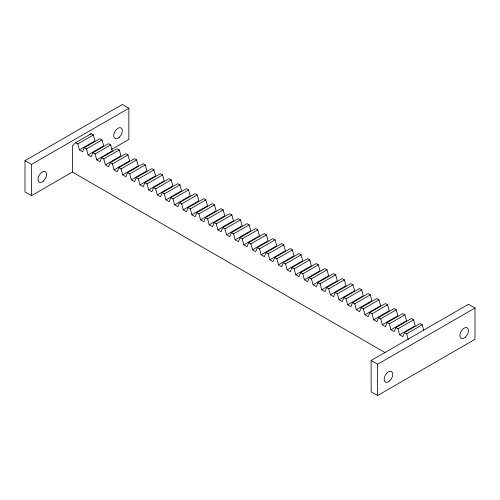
<?xml version="1.0" encoding="UTF-8"?>
<svg xmlns="http://www.w3.org/2000/svg" width="500" height="500" viewBox="0 0 500 500"><rect width="100%" height="100%" fill="white"/><g stroke="black" fill="none" stroke-linecap="round" stroke-linejoin="round"><path stroke-width="0.75" d="M111.431 149.506L128.856 139.444L128.85 108.225L122.356 104.475L25 160.681L25.006 191.906L31.494 195.656L72.381 172.05L72.381 145.819L75.625 142.7L91.206 133.706L93.369 134.956L94.987 140.887L79.412 149.881L77.787 143.95L75.625 142.7M84.281 147.694L86.444 148.944L88.069 154.875L103.644 145.881L102.025 139.95L99.856 138.7L84.281 147.694L82.656 151.756L79.412 149.881M92.938 152.694L95.1 153.938L96.719 159.869L112.294 150.881L110.669 144.95L108.513 143.694L92.938 152.694L91.312 156.75L88.069 154.875M101.587 157.688L103.75 158.938L105.375 164.869L120.944 155.881L119.319 149.95L117.156 148.694L101.587 157.688L99.969 161.744L96.719 159.869M110.244 162.681L112.406 163.931L114.031 169.862L129.594 160.875L127.975 154.944L125.812 153.694L110.244 162.681L108.619 166.744L105.375 164.869M118.9 167.681L121.062 168.931L122.681 174.862L138.25 165.869L136.631 159.938L134.462 158.688L118.9 167.681L117.275 171.737L114.031 169.862M127.55 172.675L129.713 173.925L131.337 179.856L146.906 170.869L145.281 164.938L143.119 163.688L127.55 172.675L125.931 176.737L122.681 174.862M136.206 177.675L138.369 178.925L139.994 184.856L155.556 175.869L153.938 169.931L151.775 168.681L136.206 177.675L134.581 181.731L131.337 179.856M144.863 182.669L147.025 183.919L148.644 189.85L164.213 180.863L162.587 174.931L160.425 173.681L144.863 182.669L143.238 186.725L139.994 184.856M153.512 187.669L155.675 188.912L157.3 194.844L172.869 185.863L171.244 179.925L169.081 178.681L153.512 187.669L151.894 191.725L148.644 189.85M162.169 192.662L164.331 193.912L165.956 199.844L181.519 190.856L179.9 184.925L177.731 183.675L162.169 192.662L160.544 196.719L157.3 194.844M170.825 197.656L172.987 198.906L174.606 204.838L190.175 195.85L188.55 189.919L186.388 188.669L170.825 197.656L169.2 201.719L165.956 199.844M179.475 202.656L181.637 203.906L183.263 209.838L198.825 200.85L197.206 194.919L195.044 193.669L179.475 202.656L177.85 206.713L174.606 204.838M188.131 207.65L190.294 208.9L191.919 214.831L207.481 205.844L205.856 199.913L203.694 198.663L188.131 207.65L186.506 211.713L183.263 209.838M196.788 212.65L198.95 213.894L200.569 219.831L216.131 210.844L214.513 204.913L212.35 203.663L196.788 212.65L195.162 216.706L191.919 214.831M205.438 217.644L207.6 218.894L209.225 224.825L224.788 215.837L223.162 209.906L221 208.656L205.438 217.644L203.812 221.7L200.569 219.831M214.094 222.638L216.256 223.888L217.881 229.819L233.469 220.819L231.844 214.887L229.656 213.656L214.094 222.638L212.469 226.7L209.225 224.825M222.75 227.638L224.913 228.888L226.531 234.819L242.119 225.819L240.5 219.881L238.337 218.637L222.75 227.638L221.125 231.694L217.881 229.819M231.4 232.631L233.562 233.881L235.188 239.812L250.775 230.812L249.156 224.881L246.988 223.631L231.4 232.631L229.775 236.694L226.531 234.819M240.056 237.631L242.219 238.881L243.844 244.812L259.431 235.812L257.806 229.881L255.644 228.631L240.056 237.631L238.431 241.688L235.188 239.812M248.706 242.625L250.875 243.875L252.494 249.806L268.081 240.806L266.462 234.875L264.3 233.625L248.706 242.625L247.087 246.681L243.844 244.812M257.362 247.625L259.525 248.869L261.15 254.806L276.737 245.806L275.113 239.869L272.95 238.619L257.362 247.625L255.738 251.681L252.494 249.806M266.019 252.619L268.181 253.869L269.806 259.8L285.394 250.8L283.769 244.869L281.606 243.619L266.019 252.619L264.394 256.675L261.15 254.806M274.669 257.613L276.837 258.863L278.456 264.794L294.044 255.794L292.425 249.862L290.262 248.612L274.669 257.613L273.05 261.675L269.806 259.8M283.325 262.613L285.487 263.863L287.113 269.794L302.7 260.794L301.081 254.862L298.913 253.612L283.325 262.613L281.7 266.669L278.456 264.794M291.981 267.606L294.144 268.856L295.763 274.788L311.356 265.788L309.731 259.856L307.569 258.606L291.981 267.606L290.356 271.669L287.113 269.794M300.631 272.606L302.8 273.856L304.419 279.788L320.006 270.788L318.387 264.85L316.225 263.6L300.631 272.606L299.012 276.663L295.763 274.788M309.288 277.6L311.45 278.85L313.075 284.781L328.663 275.781L327.038 269.85L324.875 268.6L309.288 277.6L307.663 281.656L304.419 279.788M317.944 282.6L320.106 283.844L321.725 289.781L337.319 280.781L335.694 274.844L333.531 273.594L317.944 282.6L316.319 286.656L313.075 284.781M326.594 287.594L328.762 288.844L330.381 294.775L345.969 285.775L344.35 279.844L342.188 278.594L326.594 287.594L324.975 291.65L321.725 289.781M335.25 292.587L337.413 293.837L339.038 299.769L354.625 290.769L353 284.837L350.838 283.587L335.25 292.587L333.625 296.65L330.381 294.775M343.906 297.587L346.069 298.837L347.688 304.769L363.281 295.769L361.656 289.831L359.494 288.587L343.906 297.587L342.281 301.644L339.038 299.769M352.556 302.581L354.725 303.831L356.344 309.762L371.931 300.763L370.312 294.831L368.15 293.581L352.556 302.581L350.938 306.644L347.688 304.769M361.213 307.581L363.375 308.831L365 314.762L380.588 305.763L378.963 299.825L376.8 298.575L361.213 307.581L359.588 311.637L356.344 309.762M369.869 312.575L372.031 313.825L373.65 319.756L389.244 310.756L387.619 304.825L385.456 303.575L369.869 312.575L368.244 316.631L365 314.762M378.519 317.575L380.688 318.819L382.306 324.756L397.894 315.75L396.275 309.819L394.113 308.569L378.519 317.575L376.9 321.631L373.65 319.756M387.175 322.569L389.338 323.819L390.962 329.75L406.55 320.75L404.925 314.819L402.762 313.569L387.175 322.569L385.55 326.625L382.306 324.756M395.831 327.562L397.994 328.812L399.613 334.744L415.206 325.744L413.581 319.812L411.419 318.562L395.831 327.562L394.206 331.625L390.962 329.75M423.656 330L422.238 324.806L420.075 323.562L404.481 332.562L402.863 336.619L399.613 334.744M90.125 134.744L91.206 133.706M25 160.681L31.494 164.431L128.85 108.225M77.787 143.95L93.369 134.956M86.444 148.944L102.025 139.95M95.1 153.938L110.669 144.95M103.75 158.938L119.319 149.95M112.406 163.931L127.975 154.944M121.062 168.931L136.631 159.938M129.713 173.925L145.281 164.938M138.369 178.925L153.938 169.931M147.025 183.919L162.587 174.931M155.675 188.912L171.244 179.925M164.331 193.912L179.9 184.925M172.987 198.906L188.55 189.919M181.637 203.906L197.206 194.919M190.294 208.9L205.856 199.913M198.95 213.894L214.513 204.913M207.6 218.894L223.162 209.906M216.256 223.888L231.844 214.887M224.913 228.888L240.5 219.881M233.562 233.881L249.156 224.881M242.219 238.881L257.806 229.881M250.875 243.875L266.462 234.875M259.525 248.869L275.113 239.869M268.181 253.869L283.769 244.869M276.837 258.863L292.425 249.862M285.487 263.863L301.081 254.862M294.144 268.856L309.731 259.856M302.8 273.856L318.387 264.85M311.45 278.85L327.038 269.85M320.106 283.844L335.694 274.844M328.762 288.844L344.35 279.844M337.413 293.837L353 284.837M346.069 298.837L361.656 289.831M354.725 303.831L370.312 294.831M363.375 308.831L378.963 299.825M372.031 313.825L387.619 304.825M380.688 318.819L396.275 309.819M389.338 323.819L404.925 314.819M397.994 328.812L413.581 319.812M404.481 332.562L406.65 333.812L422.238 324.806M371.144 360.487L468.506 304.275L474.994 308.012L475 339.312L377.644 395.525L371.15 391.775L371.144 360.487L377.638 364.231L377.644 395.525M377.638 364.231L474.994 308.012M72.381 172.05L385.044 352.569M406.65 333.812L408.269 339.744M31.494 164.431L31.494 195.656M43.431 181.1A6.119 3.531 -60 0 0 45.369 171.619A6.119 3.531 -60 0 0 38.131 178.044A6.119 3.531 -60 0 0 43.431 181.1M119.15 137.381A6.119 3.531 -60 0 0 121.094 127.906A6.119 3.531 -60 0 0 113.85 134.325A6.119 3.531 -60 0 0 119.15 137.381M389.581 380.969A6.119 3.531 -60 0 0 391.519 371.488A6.119 3.531 -60 0 0 384.281 377.906A6.119 3.531 -60 0 0 389.581 380.969M465.3 337.25A6.119 3.531 -60 0 0 467.244 327.769A6.119 3.531 -60 0 0 460 334.188A6.119 3.531 -60 0 0 465.3 337.25"/></g></svg>
